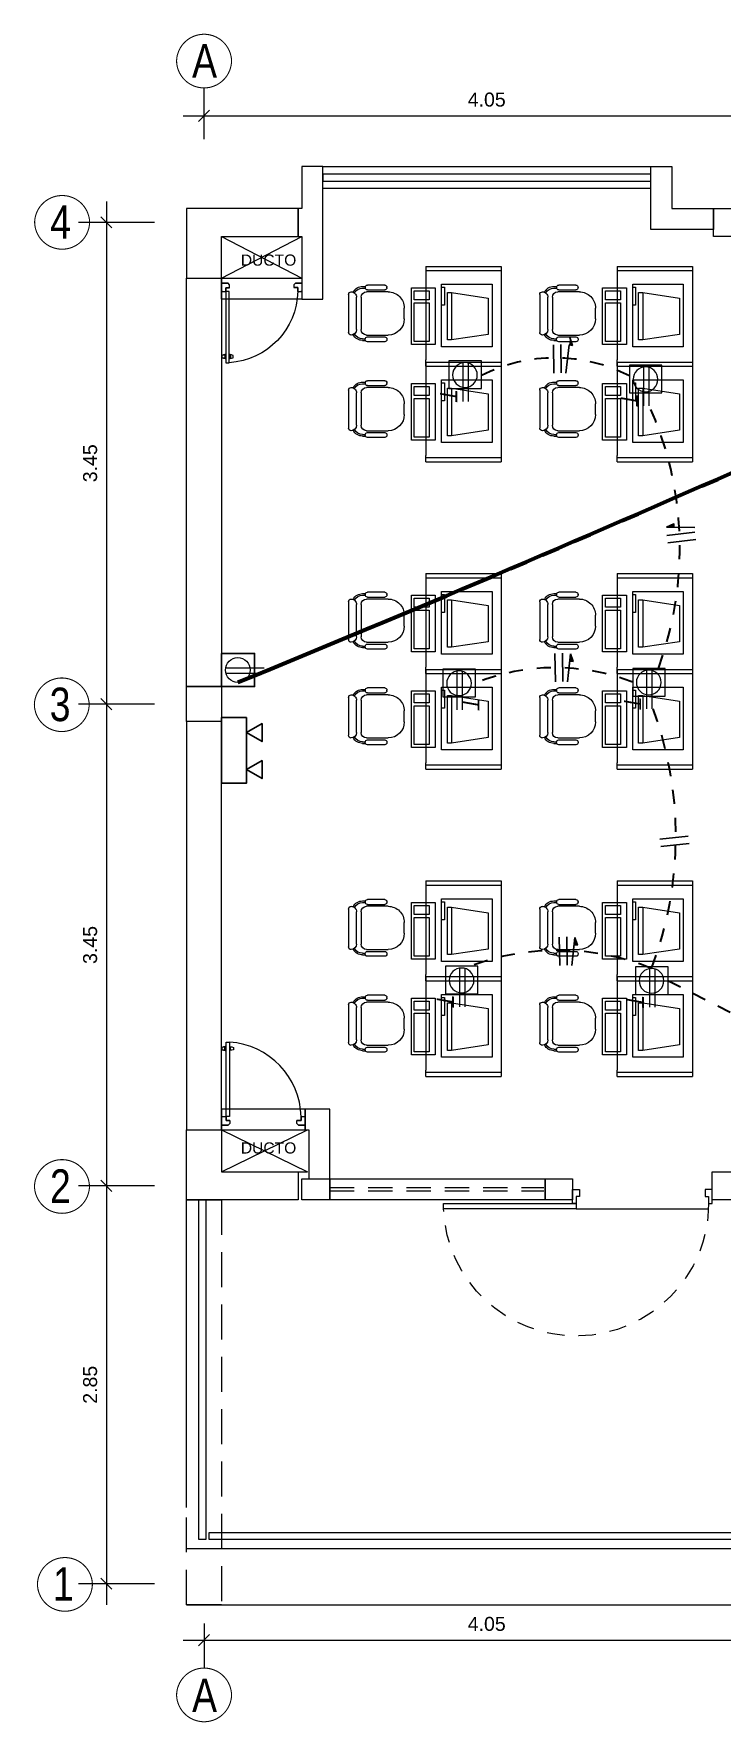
# Model space of a CAD drawing. Header units: millimetres. Extents: x 3354 to 3637, y 1117 to 1358.
# Drawn here: x 3377.59 to 3382.52, y 1125.08 to 1137.18 of the extents above; entities that cross this region are included whole.
import ezdxf

# ---------------------------------------------------------------- set-up
doc = ezdxf.new("R2010")
doc.units = ezdxf.units.MM
for name, pattern in [('DASHED', [0.75, 0.5, -0.25]), ('DASHED2', [0.375, 0.25, -0.125]), ('TRAZOS2', [0.225, 0.15, -0.075])]:
    doc.linetypes.add(name, pattern=pattern)
for name, color, linetype, lineweight in [('ACCESORIOS', 4, 'Continuous', 18), ('cables', 152, 'Continuous', 60), ('CASCO', 252, 'Continuous', 9), ('INST. TOMAC.', 3, 'DASHED', 30)]:
    doc.layers.add(name, color=color, linetype=linetype, lineweight=lineweight)
doc.layers.add('Efec-muebles', color=7, linetype='Continuous', lineweight=13, true_color=0x85826f)
doc.styles.add('1', font='arial.ttf')
doc.styles.add('BYE', font='ARIALN.TTF', dxfattribs={"oblique": 10, "height": 2})
doc.styles.get("Standard").update_dxf_attribs({"font": 'arial.ttf'})
doc.styles.add('style1', font='arial.ttf')
doc.dimstyles.new('Esc  1  50', dxfattribs={"dimtxt": 0.1, "dimasz": 0.08, "dimexe": 0.2, "dimexo": 0.15, "dimgap": 0.065, "dimtad": 1, "dimzin": 4, "dimdsep": 46, "dimtxsty": 'Standard', "dimblk": 'OBLIQUE', "dimcen": 0.12, "dimdle": 0.15, "dimadec": 0, "dimazin": 0, "dimtfac": 1, "dimtix": 1, "dimtmove": 0, "dimatfit": 3, "dimldrblk": 'OBLIQUE', "dimfxl": 1, "dimarcsym": 0})

# ---------------------------------------------------------------- blocks, each defined once
blk = doc.blocks.new('RECTANG')
for p, q in [((1, 1), (0, 1)), ((0, 1), (0, 0)), ((1, 0), (1, 1)), ((0, 0), (1, 0))]:
    blk.add_line(p, q)
blk = doc.blocks.new('Silla-3')
at = {"color": 0}
for p, q in [((-0.085, 0.909), (0.085, 0.909)), ((-0.447, 0.601), (-0.447, 0.329)), ((-0.404, 0.635), (-0.413, 0.635)), ((-0.37, 0.329), (-0.37, 0.601)), ((-0.34, 0.314), (-0.34, 0.654)), ((0.34, 0.654), (0.34, 0.314)), ((0.37, 0.329), (0.37, 0.601)), ((0.404, 0.635), (0.413, 0.635)), ((0.447, 0.601), (0.447, 0.329)), ((-0.425, 0.253), (-0.425, 0.298)), ((-0.413, 0.295), (-0.404, 0.295)), ((-0.4, 0.253), (-0.4, 0.296)), ((0.4, 0.253), (0.4, 0.296)), ((0.413, 0.295), (0.404, 0.295)), ((0.425, 0.253), (0.425, 0.298)), ((-0.34, 0.072), (-0.34, 0.072)), ((0.297, 0.03), (-0.298, 0.03)), ((0.255, 0.229), (-0.255, 0.229)), ((-0.255, 0.157), (0.255, 0.157)), ((0.34, 0.072), (0.34, 0.072))]:
    blk.add_line(p, q, dxfattribs=at)
for centre, radius, start, end in [((-0.085, 0.654), 0.255, 90, 180), ((0.085, 0.654), 0.255, 0, 90), ((-0.413, 0.601), 0.034, 90, 180), ((-0.404, 0.601), 0.034, 0, 90), ((0.404, 0.601), 0.034, 90, 180), ((0.413, 0.601), 0.034, 0, 90), ((-0.413, 0.329), 0.034, 180, 270), ((-0.404, 0.329), 0.034, 270, 0), ((-0.255, 0.314), 0.085, 180, 270), ((0.255, 0.314), 0.085, 270, 0), ((0.404, 0.329), 0.034, 180, 270), ((0.413, 0.329), 0.034, 270, 0), ((-0.255, 0.253), 0.17, 180, 242.1194), ((-0.255, 0.253), 0.145, 180, 242.3805), ((-0.255, 0.072), 0.085, 90, 180), ((-0.298, 0.072), 0.0425, 180, 270), ((0.255, 0.072), 0.085, 360, 90), ((0.297, 0.072), 0.0425, 270, 360), ((0.255, 0.253), 0.145, 297.6195, 0), ((0.255, 0.253), 0.17, 297.8806, 360)]:
    blk.add_arc(centre, radius, start, end, dxfattribs=at)
blk = doc.blocks.new('_Oblique')
at = {"color": 0, "linetype": 'ByBlock', "lineweight": -2}
blk.add_line((-0.5, -0.5), (0.5, 0.5), dxfattribs=at)
blk = doc.blocks.new('*D339')
at = {"layer": 'CASCO', "color": 0, "lineweight": -2, "transparency": 16777216}
for p, q in [((3356.336, 1257.698), (3356.336, 1258.066)), ((3360.386, 1257.698), (3360.386, 1258.066)), ((3356.186, 1257.866), (3360.536, 1257.866))]:
    blk.add_line(p, q, dxfattribs=at)
at = {"layer": 'Defpoints', "color": 0, "transparency": 16777216}
for p in [(3360.386, 1257.866), (3356.336, 1257.548), (3360.386, 1257.548)]:
    blk.add_point(p, dxfattribs=at)
at = {"layer": 'CASCO', "color": 0, "lineweight": -2, "transparency": 16777216, "xscale": 0.08, "yscale": 0.08, "zscale": 0.08, "rotation": 180}
blk.add_blockref('_Oblique', (3356.336, 1257.866), dxfattribs=at)
at = {"layer": 'CASCO', "color": 0, "lineweight": -2, "transparency": 16777216, "xscale": 0.08, "yscale": 0.08, "zscale": 0.08}
blk.add_blockref('_Oblique', (3360.386, 1257.866), dxfattribs=at)
at = {"layer": 'CASCO', "color": 0, "transparency": 16777216, "insert": (3358.361, 1257.982), "char_height": 0.1, "attachment_point": 5}
blk.add_mtext('4.05', dxfattribs=at)
blk = doc.blocks.new('*D345')
at = {"layer": 'CASCO', "color": 0, "lineweight": -2, "transparency": 16777216}
for p, q in [((3355.636, 1257.253), (3355.636, 1253.503)), ((3355.982, 1257.103), (3355.436, 1257.103)), ((3355.982, 1253.653), (3355.436, 1253.653))]:
    blk.add_line(p, q, dxfattribs=at)
at = {"layer": 'Defpoints', "color": 0, "transparency": 16777216}
for p in [(3356.132, 1257.103), (3355.636, 1253.653), (3356.132, 1253.653)]:
    blk.add_point(p, dxfattribs=at)
at = {"layer": 'CASCO', "color": 0, "lineweight": -2, "transparency": 16777216, "xscale": 0.08, "yscale": 0.08, "zscale": 0.08}
for p, rotation in [((3355.636, 1257.103), 90), ((3355.636, 1253.653), 270)]:
    blk.add_blockref('_Oblique', p, dxfattribs=dict(at, rotation=rotation))
at = {"layer": 'CASCO', "color": 0, "transparency": 16777216, "insert": (3355.52, 1255.378), "char_height": 0.1, "attachment_point": 5, "rotation": 90}
blk.add_mtext('3.45', dxfattribs=at)
blk = doc.blocks.new('*D346')
at = {"layer": 'CASCO', "color": 0, "lineweight": -2, "transparency": 16777216}
for p, q in [((3355.636, 1253.803), (3355.636, 1250.053)), ((3355.982, 1253.653), (3355.436, 1253.653)), ((3355.982, 1250.203), (3355.436, 1250.203))]:
    blk.add_line(p, q, dxfattribs=at)
at = {"layer": 'Defpoints', "color": 0, "transparency": 16777216}
for p in [(3356.132, 1253.653), (3355.636, 1250.203), (3356.132, 1250.203)]:
    blk.add_point(p, dxfattribs=at)
at = {"layer": 'CASCO', "color": 0, "lineweight": -2, "transparency": 16777216, "xscale": 0.08, "yscale": 0.08, "zscale": 0.08}
for p, rotation in [((3355.636, 1253.653), 90), ((3355.636, 1250.203), 270)]:
    blk.add_blockref('_Oblique', p, dxfattribs=dict(at, rotation=rotation))
at = {"layer": 'CASCO', "color": 0, "transparency": 16777216, "insert": (3355.52, 1251.928), "char_height": 0.1, "attachment_point": 5, "rotation": 90}
blk.add_mtext('3.45', dxfattribs=at)
blk = doc.blocks.new('*D347')
at = {"layer": 'CASCO', "color": 0, "lineweight": -2, "transparency": 16777216}
for p, q in [((3355.636, 1250.353), (3355.636, 1247.203)), ((3355.982, 1250.203), (3355.436, 1250.203)), ((3355.982, 1247.353), (3355.436, 1247.353))]:
    blk.add_line(p, q, dxfattribs=at)
at = {"layer": 'Defpoints', "color": 0, "transparency": 16777216}
for p in [(3356.132, 1250.203), (3355.636, 1247.353), (3356.132, 1247.353)]:
    blk.add_point(p, dxfattribs=at)
at = {"layer": 'CASCO', "color": 0, "lineweight": -2, "transparency": 16777216, "xscale": 0.08, "yscale": 0.08, "zscale": 0.08}
for p, rotation in [((3355.636, 1250.203), 90), ((3355.636, 1247.353), 270)]:
    blk.add_blockref('_Oblique', p, dxfattribs=dict(at, rotation=rotation))
at = {"layer": 'CASCO', "color": 0, "transparency": 16777216, "insert": (3355.52, 1248.778), "char_height": 0.1, "attachment_point": 5, "rotation": 90}
blk.add_mtext('2.85', dxfattribs=at)
blk = doc.blocks.new('*D351')
at = {"layer": 'CASCO', "color": 0, "lineweight": -2, "transparency": 16777216}
for p, q in [((3356.336, 1247.068), (3356.336, 1246.749)), ((3360.386, 1247.068), (3360.386, 1246.749)), ((3356.186, 1246.949), (3360.536, 1246.949))]:
    blk.add_line(p, q, dxfattribs=at)
at = {"layer": 'Defpoints', "color": 0, "transparency": 16777216}
for p in [(3356.336, 1247.218), (3360.386, 1247.218), (3360.386, 1246.949)]:
    blk.add_point(p, dxfattribs=at)
at = {"layer": 'CASCO', "color": 0, "lineweight": -2, "transparency": 16777216, "xscale": 0.08, "yscale": 0.08, "zscale": 0.08, "rotation": 180}
blk.add_blockref('_Oblique', (3356.336, 1246.949), dxfattribs=at)
at = {"layer": 'CASCO', "color": 0, "lineweight": -2, "transparency": 16777216, "xscale": 0.08, "yscale": 0.08, "zscale": 0.08}
blk.add_blockref('_Oblique', (3360.386, 1246.949), dxfattribs=at)
at = {"layer": 'CASCO', "color": 0, "transparency": 16777216, "insert": (3358.361, 1247.065), "char_height": 0.1, "attachment_point": 5}
blk.add_mtext('4.05', dxfattribs=at)
blk = doc.blocks.new('cgytutytry')
at = {"layer": 'CASCO'}
for p, q in [((-4.482, 891.175), (-4.487, 891.175)), ((-4.487, 891.175), (-4.487, 891.1)), ((-4.487, 891.1), (-4.487, 891.175)), ((-4.487, 891.175), (-4.482, 891.175)), ((-4.467, 891.08), (-4.487, 891.1)), ((-4.467, 891.08), (-4.487, 891.1)), ((-4.482, 891.18), (-4.482, 891.175)), ((-4.391, 891.18), (-4.482, 891.18)), ((-4.482, 891.175), (-4.482, 891.18)), ((-4.432, 891.08), (-4.467, 891.08)), ((-4.432, 891.08), (-4.467, 891.08)), ((-4.386, 891.126), (-4.432, 891.126)), ((-4.432, 891.126), (-4.432, 891.08)), ((-4.391, 891.18), (-4.391, 891.175)), ((-4.391, 891.18), (-4.391, 891.175)), ((-4.386, 891.175), (-4.391, 891.175)), ((-4.391, 891.175), (-4.386, 891.175)), ((-4.386, 891.175), (-4.386, 891.126)), ((-4.386, 891.175), (-4.386, 891.126)), ((-4.386, 891.085), (-4.386, 891.126)), ((-4.386, 891.126), (-3.497, 891.126)), ((-3.497, 891.085), (-4.386, 891.085)), ((-3.598, 891.132), (-3.598, 891.14)), ((-3.598, 891.14), (-3.594, 891.14)), ((-3.55, 891.132), (-3.598, 891.132)), ((-3.598, 891.075), (-3.598, 891.08)), ((-3.598, 891.08), (-3.55, 891.08)), ((-3.594, 891.075), (-3.598, 891.075)), ((-3.594, 891.155), (-3.589, 891.175)), ((-3.594, 891.14), (-3.594, 891.155)), ((-3.594, 891.057), (-3.594, 891.075)), ((-3.589, 891.037), (-3.594, 891.057)), ((-3.589, 891.175), (-3.559, 891.175)), ((-3.559, 891.175), (-3.554, 891.155)), ((-3.554, 891.057), (-3.559, 891.037)), ((-3.554, 891.155), (-3.554, 891.137)), ((-3.554, 891.137), (-3.55, 891.137)), ((-3.55, 891.075), (-3.554, 891.075)), ((-3.554, 891.075), (-3.554, 891.057)), ((-3.55, 891.137), (-3.55, 891.132)), ((-3.55, 891.08), (-3.55, 891.075)), ((-3.497, 891.126), (-3.497, 891.085)), ((-3.559, 891.037), (-3.589, 891.037)), ((-4.467, 890.281), (-4.487, 890.261)), ((-4.487, 890.261), (-4.467, 890.281)), ((-4.487, 890.261), (-4.487, 890.185)), ((-4.487, 890.185), (-4.487, 890.261)), ((-4.467, 890.281), (-4.433, 890.281)), ((-4.467, 890.281), (-4.433, 890.281)), ((-4.433, 890.281), (-4.433, 890.231)), ((-4.487, 890.185), (-4.482, 890.185)), ((-4.482, 890.185), (-4.487, 890.185)), ((-4.482, 890.185), (-4.482, 890.18)), ((-4.482, 890.18), (-4.482, 890.185)), ((-4.482, 890.18), (-4.391, 890.18)), ((-4.433, 890.231), (-4.386, 890.231)), ((-4.391, 890.185), (-4.386, 890.185)), ((-4.391, 890.185), (-4.391, 890.18)), ((-4.386, 890.185), (-4.391, 890.185)), ((-4.391, 890.185), (-4.391, 890.18)), ((-4.386, 890.231), (-4.386, 890.185)), ((-4.386, 890.231), (-4.386, 890.185))]:
    blk.add_line(p, q, dxfattribs=at)
for points in [[(-4.432, 891.08), (-4.432, 891.126), (-4.386, 891.126)], [(-4.386, 890.231), (-4.433, 890.231), (-4.433, 890.281)]]:
    blk.add_lwpolyline(points, dxfattribs=at)
for points in [[(-3.497, 891.126), (-3.497, 891.085), (-4.386, 891.085), (-4.386, 891.126)], [(-3.55, 891.132), (-3.55, 891.137), (-3.598, 891.137), (-3.598, 891.132)], [(-3.55, 891.08), (-3.55, 891.075), (-3.598, 891.075), (-3.598, 891.08)], [(-3.554, 891.14), (-3.554, 891.155), (-3.559, 891.175), (-3.589, 891.175), (-3.594, 891.155), (-3.594, 891.14)], [(-3.554, 891.071), (-3.554, 891.057), (-3.559, 891.037), (-3.589, 891.037), (-3.594, 891.057), (-3.594, 891.071)]]:
    blk.add_lwpolyline(points, close=True, dxfattribs=at)
blk.add_arc((-4.408, 891.143), 0.913, 271.3362, 356.359, dxfattribs=at)
blk = doc.blocks.new('THT')
for p, q in [((-1.074, 0.413), (-1.014, 0.413)), ((-1.074, 0.293), (-1.074, 0.413)), ((-1.044, 0.293), (-1.074, 0.293)), ((-1.044, 0.353), (-1.044, 0.293)), ((-1.014, 0.353), (-1.044, 0.353)), ((-1.014, 0.413), (-1.014, 0.353)), ((0.126, 0.413), (0.066, 0.413)), ((0.066, 0.413), (0.066, 0.353)), ((0.066, 0.353), (0.096, 0.353)), ((0.096, 0.353), (0.096, 0.293)), ((0.096, 0.293), (0.126, 0.293)), ((0.096, 0.293), (0.096, 0.245)), ((1.236, 0.293), (0.096, 0.293)), ((0.126, 0.293), (0.126, 0.413)), ((1.236, 0.245), (1.236, 0.293)), ((0.096, 0.245), (-1.044, 0.245)), ((0.096, 0.245), (1.236, 0.245))]:
    blk.add_line(p, q)
at = {"linetype": 'TRAZOS2'}
blk.add_arc((0.096, 0.293), 1.14, 180, 357.5868, dxfattribs=at)
blk = doc.blocks.new('T')
at = {"color": 4, "linetype": 'Continuous', "lineweight": 20, "ltscale": 0.1}
for p, q in [((-49.2221, 238.5732), (-49.433, 238.5732)), ((-49.2221, 238.5443), (-49.433, 238.5443))]:
    blk.add_line(p, q, dxfattribs=at)
blk.add_circle((-49.2892, 238.5559), 0.0671, dxfattribs=at)
blk = doc.blocks.new('2 PISO')
at = {"layer": 'CASCO', "lineweight": 0}
for p, q in [((3357.186, 1257.503), (3359.536, 1257.503)), ((3356.211, 1247.9), (3356.211, 1250.103))]:
    blk.add_line(p, q, dxfattribs=at)
at = {"layer": 'CASCO', "ltscale": 2}
blk.add_line((3357.186, 1257.349), (3359.536, 1257.349), dxfattribs=at)
at = {"layer": 'CASCO', "lineweight": 5}
for p, q in [((3356.461, 1256.703), (3357.036, 1257.003)), ((3356.461, 1257.003), (3357.036, 1256.703)), ((3356.461, 1250.603), (3357.076, 1250.303)), ((3356.461, 1250.303), (3357.076, 1250.603)), ((3357.011, 1250.303), (3357.076, 1250.303))]:
    blk.add_line(p, q, dxfattribs=at)
at = {"layer": 'CASCO', "ltscale": 2, "const_width": 0.0076}
for points in [[(3356.533, 1258.263, 0.951688), (3356.139, 1258.263, 1)], [(3355.516, 1257.108, 0.951688), (3355.122, 1257.108, 1)], [(3355.513, 1253.653, 0.951688), (3355.12, 1253.653, 1)], [(3355.515, 1250.203, 0.951688), (3355.121, 1250.203, 1)], [(3355.536, 1247.353, 0.951688), (3355.142, 1247.353, 1)], [(3356.533, 1246.552, -0.951688), (3356.139, 1246.552, -1)]]:
    blk.add_lwpolyline(points, format="xyb", close=True, dxfattribs=at)
at = {"layer": 'CASCO', "ltscale": 2}
for points in [[(3357.186, 1256.553), (3357.186, 1257.503), (3357.036, 1257.503), (3357.036, 1257.203), (3357.011, 1257.203), (3357.011, 1257.003), (3357.036, 1257.003), (3357.036, 1256.703), (3357.036, 1256.703), (3357.036, 1256.553), (3357.186, 1256.553), (3357.186, 1256.553)], [(3357.236, 1250.253), (3357.236, 1250.753), (3357.061, 1250.753), (3357.061, 1250.603), (3357.086, 1250.603), (3357.086, 1250.253), (3357.236, 1250.253)]]:
    blk.add_lwpolyline(points, dxfattribs=at)
at = {"layer": 'CASCO'}
for points in [[(3359.536, 1257.449), (3357.186, 1257.449), (3357.186, 1257.399), (3359.536, 1257.399), (3359.536, 1257.449)], [(3357.011, 1257.203), (3356.211, 1257.203), (3356.211, 1256.703), (3356.461, 1256.703), (3356.461, 1257.003), (3357.011, 1257.003), (3357.011, 1257.203)], [(3359.986, 1257.003), (3359.986, 1257.203), (3360.786, 1257.203), (3360.786, 1257.003), (3359.986, 1257.003)], [(3357.011, 1250.103), (3356.211, 1250.103), (3356.211, 1250.603), (3356.461, 1250.603), (3356.461, 1250.303), (3357.011, 1250.303), (3357.011, 1250.103)], [(3359.976, 1250.103), (3359.976, 1250.303), (3360.776, 1250.303), (3360.776, 1250.103), (3359.976, 1250.103)]]:
    blk.add_lwpolyline(points, dxfattribs=at)
at = {"layer": 'CASCO', "ltscale": 2}
for points in [[(3359.536, 1257.503), (3359.686, 1257.503), (3359.686, 1257.203), (3359.986, 1257.203), (3359.986, 1257.053), (3359.536, 1257.053)], [(3357.236, 1250.253), (3358.78, 1250.253), (3358.78, 1250.103), (3357.236, 1250.103)]]:
    blk.add_lwpolyline(points, close=True, dxfattribs=at)
at = {"layer": 'CASCO'}
for points in [[(3356.211, 1256.703), (3356.461, 1256.703), (3356.461, 1253.778), (3356.211, 1253.778)], [(3356.461, 1253.778), (3356.461, 1253.528), (3356.211, 1253.528), (3356.211, 1253.778)], [(3356.461, 1253.528), (3356.211, 1253.528), (3356.211, 1250.603), (3356.461, 1250.603)], [(3357.236, 1250.103), (3357.036, 1250.103), (3357.036, 1250.253), (3357.236, 1250.253)], [(3358.976, 1250.103), (3358.78, 1250.103), (3358.78, 1250.253), (3358.976, 1250.253)]]:
    blk.add_lwpolyline(points, close=True, dxfattribs=at)
at = {"layer": 'CASCO', "lineweight": 5}
for points in [[(3357.036, 1256.553), (3356.461, 1256.553), (3356.461, 1256.703), (3357.036, 1256.703)], [(3357.061, 1250.753), (3356.461, 1250.753), (3356.461, 1250.603), (3357.061, 1250.603)]]:
    blk.add_lwpolyline(points, close=True, dxfattribs=at)
at = {"layer": 'CASCO', "linetype": 'DASHED2', "ltscale": 0.7}
for points in [[(3357.236, 1250.191), (3358.77, 1250.191)], [(3357.236, 1250.168), (3358.77, 1250.168)]]:
    blk.add_lwpolyline(points, dxfattribs=at)
at = {"layer": 'CASCO', "linetype": 'DASHED2', "lineweight": 5}
blk.add_lwpolyline([(3356.211, 1250.103), (3356.461, 1250.103), (3356.461, 1247.203), (3356.211, 1247.203)], close=True, dxfattribs=at)
at = {"layer": 'CASCO', "lineweight": 0}
for points in [[(3356.299, 1250.103), (3356.349, 1250.103), (3356.349, 1247.669), (3356.299, 1247.669)], [(3380.586, 1247.719), (3380.586, 1247.669), (3356.372, 1247.669), (3356.372, 1247.719)]]:
    blk.add_lwpolyline(points, close=True, dxfattribs=at)
blk.add_lwpolyline([(3380.761, 1247.603), (3380.761, 1247.603), (3356.211, 1247.603), (3356.211, 1247.603)], dxfattribs=at)
at = {"layer": 'CASCO', "lineweight": 0, "ltscale": 0.5}
blk.add_lwpolyline([(3356.211, 1247.203), (3356.211, 1247.203), (3380.761, 1247.203), (3380.761, 1247.203)], dxfattribs=at)
at = {"layer": 'CASCO', "lineweight": 13}
for p, xscale, yscale, zscale, rotation in [((3868.89, 1254.087), -0.5749999999988404, 0.5749999999988404, 0.5749999999988404, 90), ((3891.169, 1253.33), 0.5999999999998181, 0.5999999999998181, 0.5999999999998181, 89.99999999999999)]:
    blk.add_blockref('cgytutytry', p, dxfattribs=dict(at, xscale=xscale, yscale=yscale, zscale=zscale, rotation=rotation))
at = {"layer": 'CASCO', "xscale": -0.833352957778536, "yscale": 0.8333529582442725, "zscale": 0.8333529577915336}
blk.add_blockref('THT', (3359.081, 1249.833), dxfattribs=at)
at = {"layer": 'CASCO', "style": 'style1', "width": 0.8}
for s, p in [('A', (3356.25, 1258.14)), ('4', (3355.233, 1256.986)), ('3', (3355.23, 1253.531)), ('2', (3355.232, 1250.081)), ('1', (3355.253, 1247.231)), ('A', (3356.25, 1246.434))]:
    blk.add_text(s, height=0.24, dxfattribs=at).set_placement(p)
at = {"layer": 'CASCO', "char_height": 0.08, "width": 2.09636, "style": '1'}
for insert, attachment_point in [((3356.798, 1256.873), 2), ((3356.798, 1250.433), 8)]:
    blk.add_mtext('\\A1;DUCTO', dxfattribs=dict(at, insert=insert, attachment_point=attachment_point))
at = {"layer": 'CASCO'}
for base, p1, p2, picture, middle in [((3360.386, 1257.866), (3356.336, 1257.548), (3360.386, 1257.548), '*D339', (3358.361, 1257.982)), ((3360.386, 1246.949), (3356.336, 1247.218), (3360.386, 1247.218), '*D351', (3358.361, 1247.065))]:
    dim = blk.add_linear_dim(base=base, p1=p1, p2=p2, dimstyle='Esc  1  50', dxfattribs=at)
    dim.commit()
    dim.dimension.update_dxf_attribs({"geometry": picture, "text_midpoint": middle})
for base, p1, p2, picture, middle in [((3355.636, 1253.653), (3356.132, 1257.103), (3356.132, 1253.653), '*D345', (3355.52, 1255.378)), ((3355.636, 1250.203), (3356.132, 1253.653), (3356.132, 1250.203), '*D346', (3355.52, 1251.928)), ((3355.636, 1247.353), (3356.132, 1250.203), (3356.132, 1247.353), '*D347', (3355.52, 1248.778))]:
    dim = blk.add_linear_dim(base=base, p1=p1, p2=p2, angle=90, dimstyle='Esc  1  50', dxfattribs=at)
    dim.commit()
    dim.dimension.update_dxf_attribs({"geometry": picture, "text_midpoint": middle})

msp = doc.modelspace()

# ---------------------------------------------------------------- hatches: boundary and pattern name
at = {"ltscale": 0.5}
for points in [[(3381.445, 1134.945), (3381.421, 1134.948), (3381.427, 1135.001)], [(3382.172, 1133.666), (3382.172, 1133.642), (3382.119, 1133.643)], [(3381.45, 1132.682), (3381.426, 1132.684), (3381.432, 1132.737)], [(3381.481, 1130.65), (3381.457, 1130.653), (3381.463, 1130.705)]]:
    msp.add_hatch(color=256, dxfattribs=at).paths.add_polyline_path(points)

# ---------------------------------------------------------------- linework, layer by layer
for p, q in [((3381.312, 1134.747), (3381.309, 1134.95)), ((3381.365, 1134.749), (3381.362, 1134.951)), ((3381.398, 1134.746), (3381.421, 1134.948)), ((3382.322, 1133.64), (3382.119, 1133.643)), ((3382.323, 1133.607), (3382.121, 1133.584)), ((3382.33, 1133.554), (3382.128, 1133.531)), ((3381.323, 1132.536), (3381.32, 1132.739)), ((3381.376, 1132.538), (3381.373, 1132.74)), ((3381.409, 1132.535), (3381.432, 1132.737)), ((3382.274, 1131.431), (3382.072, 1131.408)), ((3382.281, 1131.378), (3382.079, 1131.355)), ((3381.354, 1130.504), (3381.351, 1130.707)), ((3381.407, 1130.506), (3381.404, 1130.709)), ((3381.44, 1130.504), (3381.463, 1130.705))]:
    msp.add_line(p, q, dxfattribs=at)
for points in [[(3381.427, 1135.001), (3381.445, 1134.945), (3381.421, 1134.948)], [(3382.119, 1133.643), (3382.172, 1133.666), (3382.172, 1133.642)], [(3381.432, 1132.737), (3381.45, 1132.682), (3381.426, 1132.684)], [(3381.463, 1130.705), (3381.481, 1130.65), (3381.457, 1130.653)]]:
    msp.add_lwpolyline(points, dxfattribs=at)
msp.add_lwpolyline([(3378.931, 1132.501), (3379.168, 1132.501), (3379.168, 1132.739), (3378.931, 1132.739)], close=True)
at = {"color": 2, "lineweight": 25}
for points in [[(3379.11, 1132.279), (3379.11, 1131.81), (3378.931, 1131.81), (3378.931, 1132.279)], [(3379.11, 1132.172), (3379.222, 1132.236), (3379.222, 1132.107)], [(3379.11, 1131.907), (3379.222, 1131.971), (3379.222, 1131.842)]]:
    msp.add_lwpolyline(points, close=True, dxfattribs=at)
at = {"layer": 'ACCESORIOS', "color": 4, "linetype": 'Continuous', "lineweight": 20, "ltscale": 0.1}
for points in [[(3380.793, 1134.835), (3380.56, 1134.835), (3380.56, 1134.636), (3380.793, 1134.636)], [(3382.086, 1134.803), (3381.853, 1134.803), (3381.853, 1134.605), (3382.086, 1134.605)], [(3380.75, 1132.626), (3380.517, 1132.626), (3380.517, 1132.428), (3380.75, 1132.428)], [(3382.11, 1132.632), (3381.877, 1132.632), (3381.877, 1132.434), (3382.11, 1132.434)], [(3380.768, 1130.498), (3380.536, 1130.498), (3380.536, 1130.3), (3380.768, 1130.3)], [(3382.13, 1130.495), (3381.897, 1130.495), (3381.897, 1130.297), (3382.13, 1130.297)]]:
    msp.add_lwpolyline(points, close=True, dxfattribs=at)
at = {"layer": 'cables'}
msp.add_arc((3324.614, 1265.854, -18919.513), 144.006, 292.20976, 295.37853, dxfattribs=at)
at = {"layer": 'Efec-muebles'}
for p, q in [((3380.395, 1135.511), (3380.935, 1135.511)), ((3380.395, 1135.511), (3380.395, 1134.841)), ((3380.395, 1135.481), (3380.935, 1135.481)), ((3380.935, 1135.511), (3380.935, 1134.796)), ((3381.765, 1135.511), (3382.305, 1135.511)), ((3381.765, 1135.511), (3381.765, 1134.841)), ((3381.765, 1135.481), (3382.305, 1135.481)), ((3382.305, 1135.511), (3382.305, 1134.796)), ((3380.507, 1135.361), (3380.528, 1135.361)), ((3380.528, 1135.361), (3380.528, 1135.233)), ((3380.549, 1135.324), (3380.579, 1135.324)), ((3380.549, 1134.984), (3380.549, 1135.324)), ((3380.579, 1135.324), (3380.579, 1134.984)), ((3380.579, 1135.324), (3380.842, 1135.284)), ((3380.842, 1135.284), (3380.842, 1135.022)), ((3381.877, 1135.361), (3381.898, 1135.361)), ((3381.898, 1135.361), (3381.898, 1135.233)), ((3381.919, 1135.324), (3381.949, 1135.324)), ((3381.919, 1134.984), (3381.919, 1135.324)), ((3381.949, 1135.324), (3381.949, 1134.984)), ((3381.949, 1135.324), (3382.212, 1135.284)), ((3382.212, 1135.284), (3382.212, 1135.022)), ((3380.528, 1135.233), (3380.507, 1135.233)), ((3381.898, 1135.233), (3381.877, 1135.233)), ((3380.579, 1134.984), (3380.549, 1134.984)), ((3380.842, 1135.022), (3380.579, 1134.984)), ((3381.949, 1134.984), (3381.919, 1134.984)), ((3382.212, 1135.022), (3381.949, 1134.984)), ((3380.395, 1134.796), (3380.395, 1134.841)), ((3380.395, 1134.826), (3380.935, 1134.826)), ((3380.395, 1134.826), (3380.395, 1134.156)), ((3380.395, 1134.826), (3380.935, 1134.826)), ((3380.395, 1134.796), (3380.935, 1134.796)), ((3380.395, 1134.796), (3380.935, 1134.796)), ((3380.935, 1134.826), (3380.935, 1134.111)), ((3381.765, 1134.796), (3381.765, 1134.841)), ((3381.765, 1134.826), (3382.305, 1134.826)), ((3381.765, 1134.826), (3381.765, 1134.156)), ((3381.765, 1134.826), (3382.305, 1134.826)), ((3381.765, 1134.796), (3382.305, 1134.796)), ((3381.765, 1134.796), (3382.305, 1134.796)), ((3382.305, 1134.826), (3382.305, 1134.111)), ((3380.507, 1134.676), (3380.528, 1134.676)), ((3380.528, 1134.676), (3380.528, 1134.548)), ((3381.877, 1134.676), (3381.898, 1134.676)), ((3381.898, 1134.676), (3381.898, 1134.548)), ((3380.528, 1134.548), (3380.507, 1134.548)), ((3380.549, 1134.638), (3380.579, 1134.638)), ((3380.549, 1134.298), (3380.549, 1134.638)), ((3380.579, 1134.638), (3380.579, 1134.298)), ((3380.579, 1134.638), (3380.842, 1134.599)), ((3380.842, 1134.599), (3380.842, 1134.337)), ((3381.898, 1134.548), (3381.877, 1134.548)), ((3381.919, 1134.638), (3381.949, 1134.638)), ((3381.919, 1134.298), (3381.919, 1134.638)), ((3381.949, 1134.638), (3381.949, 1134.298)), ((3381.949, 1134.638), (3382.212, 1134.599)), ((3382.212, 1134.599), (3382.212, 1134.337)), ((3380.842, 1134.337), (3380.579, 1134.298)), ((3382.212, 1134.337), (3381.949, 1134.298)), ((3380.579, 1134.298), (3380.549, 1134.298)), ((3381.949, 1134.298), (3381.919, 1134.298)), ((3380.395, 1134.111), (3380.395, 1134.156)), ((3380.395, 1134.141), (3380.935, 1134.141)), ((3380.395, 1134.111), (3380.935, 1134.111)), ((3381.765, 1134.111), (3381.765, 1134.156)), ((3381.765, 1134.141), (3382.305, 1134.141)), ((3381.765, 1134.111), (3382.305, 1134.111)), ((3380.395, 1133.311), (3380.935, 1133.311)), ((3380.395, 1133.311), (3380.395, 1132.64)), ((3380.395, 1133.281), (3380.935, 1133.281)), ((3380.935, 1133.311), (3380.935, 1132.595)), ((3381.765, 1133.311), (3382.305, 1133.311)), ((3381.765, 1133.311), (3381.765, 1132.64)), ((3381.765, 1133.281), (3382.305, 1133.281)), ((3382.305, 1133.311), (3382.305, 1132.595)), ((3380.507, 1133.16), (3380.528, 1133.16)), ((3380.528, 1133.16), (3380.528, 1133.033)), ((3380.549, 1133.123), (3380.579, 1133.123)), ((3380.549, 1132.783), (3380.549, 1133.123)), ((3380.579, 1133.123), (3380.579, 1132.783)), ((3380.579, 1133.123), (3380.842, 1133.083)), ((3381.877, 1133.16), (3381.898, 1133.16)), ((3381.898, 1133.16), (3381.898, 1133.033)), ((3381.919, 1133.123), (3381.949, 1133.123)), ((3381.919, 1132.783), (3381.919, 1133.123)), ((3381.949, 1133.123), (3381.949, 1132.783)), ((3381.949, 1133.123), (3382.212, 1133.083)), ((3380.528, 1133.033), (3380.507, 1133.033)), ((3380.842, 1133.083), (3380.842, 1132.821)), ((3381.898, 1133.033), (3381.877, 1133.033)), ((3382.212, 1133.083), (3382.212, 1132.821)), ((3380.579, 1132.783), (3380.549, 1132.783)), ((3380.842, 1132.821), (3380.579, 1132.783)), ((3381.949, 1132.783), (3381.919, 1132.783)), ((3382.212, 1132.821), (3381.949, 1132.783)), ((3380.395, 1132.595), (3380.395, 1132.64)), ((3380.395, 1132.625), (3380.935, 1132.625)), ((3380.395, 1132.625), (3380.395, 1131.955)), ((3380.395, 1132.625), (3380.935, 1132.625)), ((3380.935, 1132.625), (3380.935, 1131.91)), ((3381.765, 1132.595), (3381.765, 1132.64)), ((3381.765, 1132.625), (3382.305, 1132.625)), ((3381.765, 1132.625), (3381.765, 1131.955)), ((3381.765, 1132.625), (3382.305, 1132.625)), ((3382.305, 1132.625), (3382.305, 1131.91)), ((3380.395, 1132.595), (3380.935, 1132.595)), ((3380.395, 1132.595), (3380.935, 1132.595)), ((3381.765, 1132.595), (3382.305, 1132.595)), ((3381.765, 1132.595), (3382.305, 1132.595)), ((3380.507, 1132.475), (3380.528, 1132.475)), ((3380.528, 1132.475), (3380.528, 1132.347)), ((3380.549, 1132.437), (3380.579, 1132.437)), ((3380.549, 1132.097), (3380.549, 1132.437)), ((3380.579, 1132.437), (3380.579, 1132.097)), ((3380.579, 1132.437), (3380.842, 1132.398)), ((3380.842, 1132.398), (3380.842, 1132.136)), ((3381.877, 1132.475), (3381.898, 1132.475)), ((3381.898, 1132.475), (3381.898, 1132.347)), ((3381.919, 1132.437), (3381.949, 1132.437)), ((3381.919, 1132.097), (3381.919, 1132.437)), ((3381.949, 1132.437), (3381.949, 1132.097)), ((3381.949, 1132.437), (3382.212, 1132.398)), ((3382.212, 1132.398), (3382.212, 1132.136)), ((3380.528, 1132.347), (3380.507, 1132.347)), ((3381.898, 1132.347), (3381.877, 1132.347)), ((3380.842, 1132.136), (3380.579, 1132.097)), ((3382.212, 1132.136), (3381.949, 1132.097)), ((3380.579, 1132.097), (3380.549, 1132.097)), ((3381.949, 1132.097), (3381.919, 1132.097)), ((3380.395, 1131.91), (3380.395, 1131.955)), ((3380.395, 1131.94), (3380.935, 1131.94)), ((3380.395, 1131.91), (3380.935, 1131.91)), ((3381.765, 1131.91), (3381.765, 1131.955)), ((3381.765, 1131.94), (3382.305, 1131.94)), ((3381.765, 1131.91), (3382.305, 1131.91)), ((3380.395, 1131.11), (3380.935, 1131.11)), ((3380.395, 1131.11), (3380.395, 1130.439)), ((3380.395, 1131.08), (3380.935, 1131.08)), ((3380.935, 1131.11), (3380.935, 1130.394)), ((3381.765, 1131.11), (3382.305, 1131.11)), ((3381.765, 1131.11), (3381.765, 1130.439)), ((3381.765, 1131.08), (3382.305, 1131.08)), ((3382.305, 1131.11), (3382.305, 1130.394)), ((3380.507, 1130.96), (3380.528, 1130.96)), ((3380.528, 1130.96), (3380.528, 1130.832)), ((3380.549, 1130.922), (3380.579, 1130.922)), ((3380.549, 1130.582), (3380.549, 1130.922)), ((3380.579, 1130.922), (3380.579, 1130.582)), ((3380.579, 1130.922), (3380.842, 1130.882)), ((3381.877, 1130.96), (3381.898, 1130.96)), ((3381.898, 1130.96), (3381.898, 1130.832)), ((3381.919, 1130.922), (3381.949, 1130.922)), ((3381.919, 1130.582), (3381.919, 1130.922)), ((3381.949, 1130.922), (3381.949, 1130.582)), ((3381.949, 1130.922), (3382.212, 1130.882)), ((3380.528, 1130.832), (3380.507, 1130.832)), ((3380.842, 1130.882), (3380.842, 1130.62)), ((3381.898, 1130.832), (3381.877, 1130.832)), ((3382.212, 1130.882), (3382.212, 1130.62)), ((3380.579, 1130.582), (3380.549, 1130.582)), ((3380.842, 1130.62), (3380.579, 1130.582)), ((3381.949, 1130.582), (3381.919, 1130.582)), ((3382.212, 1130.62), (3381.949, 1130.582)), ((3380.395, 1130.394), (3380.395, 1130.439)), ((3381.765, 1130.394), (3381.765, 1130.439)), ((3380.395, 1130.424), (3380.935, 1130.424)), ((3380.395, 1130.424), (3380.395, 1129.754)), ((3380.395, 1130.424), (3380.935, 1130.424)), ((3380.395, 1130.394), (3380.935, 1130.394)), ((3380.395, 1130.394), (3380.935, 1130.394)), ((3380.935, 1130.424), (3380.935, 1129.709)), ((3381.765, 1130.424), (3382.305, 1130.424)), ((3381.765, 1130.424), (3381.765, 1129.754)), ((3381.765, 1130.424), (3382.305, 1130.424)), ((3381.765, 1130.394), (3382.305, 1130.394)), ((3381.765, 1130.394), (3382.305, 1130.394)), ((3382.305, 1130.424), (3382.305, 1129.709)), ((3380.507, 1130.274), (3380.528, 1130.274)), ((3380.528, 1130.274), (3380.528, 1130.146)), ((3380.549, 1130.237), (3380.579, 1130.237)), ((3380.549, 1129.896), (3380.549, 1130.237)), ((3380.579, 1130.237), (3380.579, 1129.896)), ((3380.579, 1130.237), (3380.842, 1130.197)), ((3380.842, 1130.197), (3380.842, 1129.935)), ((3381.877, 1130.274), (3381.898, 1130.274)), ((3381.898, 1130.274), (3381.898, 1130.146)), ((3381.919, 1130.237), (3381.949, 1130.237)), ((3381.919, 1129.896), (3381.919, 1130.237)), ((3381.949, 1130.237), (3381.949, 1129.896)), ((3381.949, 1130.237), (3382.212, 1130.197)), ((3382.212, 1130.197), (3382.212, 1129.935)), ((3380.528, 1130.146), (3380.507, 1130.146)), ((3381.898, 1130.146), (3381.877, 1130.146)), ((3380.579, 1129.896), (3380.549, 1129.896)), ((3380.842, 1129.935), (3380.579, 1129.896)), ((3381.949, 1129.896), (3381.919, 1129.896)), ((3382.212, 1129.935), (3381.949, 1129.896)), ((3380.395, 1129.709), (3380.395, 1129.754)), ((3380.395, 1129.739), (3380.935, 1129.739)), ((3381.765, 1129.709), (3381.765, 1129.754)), ((3381.765, 1129.739), (3382.305, 1129.739)), ((3380.395, 1129.709), (3380.935, 1129.709)), ((3381.765, 1129.709), (3382.305, 1129.709))]:
    msp.add_line(p, q, dxfattribs=at)
at = {"layer": 'INST. TOMAC.', "color": 7, "ltscale": 0.15}
for centre, radius, start, end in [((3381.32, 1133.695), 1.161, 62.6677, 117.0532), ((3379.733, 1133.493), 2.482, 339.7014, 24.5017), ((3381.321, 1131.103), 1.534, 68.7609, 111.8552), ((3379.533, 1131.428), 2.653, 339.1307, 20.8599), ((3381.342, 1128.818), 1.795, 68.0729, 110.5909), ((3386.421, 1138.294), 8.989, 241.48, 297.0868)]:
    msp.add_arc(centre, radius, start, end, dxfattribs=at)

# ---------------------------------------------------------------- block references
at = {"color": 4, "lineweight": 25, "xscale": 1.320000000000436, "yscale": 1.320000000000436, "zscale": 1.320000000000436, "rotation": 180}
msp.add_blockref('T', (3313.986, 1447.514, -18919.513), dxfattribs=at)
at = {"layer": 'ACCESORIOS', "color": 4, "linetype": 'Continuous', "lineweight": 20, "ltscale": 0.1, "xscale": -1.320000000000436, "yscale": 1.320000000000436, "zscale": 1.320000000000436, "rotation": 269.9999999999864}
for p in [(3065.781, 1199.795), (3067.075, 1199.764), (3065.739, 1197.587), (3067.098, 1197.593), (3065.757, 1195.459), (3067.118, 1195.456)]:
    msp.add_blockref('T', p, dxfattribs=at)
at = {"layer": 'CASCO'}
msp.add_blockref('2 PISO', (22.47, -121.277), dxfattribs=at)
at = {"layer": 'Efec-muebles'}
for name, p, xscale, yscale, zscale, rotation in [('Silla-3', (3379.827, 1135.174), -0.4549380517778445, 0.4549380517778445, 0.4549380517777878, 270.0000000000001), ('RECTANG', (3380.291, 1134.952), -0.4049999999990632, 0.1705263157894024, 0.4050000000000269, 270.0000000023804), ('RECTANG', (3380.312, 1135.271), -0.06394736842003113, 0.1065789473682344, 0.06394736842105689, 270.0000000024448), ('RECTANG', (3380.507, 1134.935), -0.4476315789474938, 0.3623684210524516, 0.4476315789473982, 270.0000000023865), ('Silla-3', (3381.197, 1135.174), -0.4549380517778445, 0.4549380517778445, 0.4549380517777878, 270.0000000000001), ('RECTANG', (3381.661, 1134.952), -0.4049999999990632, 0.1705263157894024, 0.4050000000000269, 270.0000000023804), ('RECTANG', (3381.682, 1135.271), -0.06394736842003113, 0.1065789473682344, 0.06394736842105689, 270.0000000024448), ('RECTANG', (3381.877, 1134.935), -0.4476315789474938, 0.3623684210524516, 0.4476315789473982, 270.0000000023865), ('RECTANG', (3380.312, 1134.973), -0.2771052631587736, 0.1065789473682344, 0.2771052631579132, 270.0000000023507), ('RECTANG', (3381.682, 1134.973), -0.2771052631587736, 0.1065789473682344, 0.2771052631579132, 270.0000000023507), ('Silla-3', (3379.827, 1134.489), -0.4549380517778445, 0.4549380517778445, 0.4549380517777878, 270.0000000000001), ('RECTANG', (3380.291, 1134.266), -0.4049999999990632, 0.1705263157894024, 0.4050000000000269, 270.0000000023804), ('RECTANG', (3380.507, 1134.25), -0.4476315789474938, 0.3623684210524516, 0.4476315789473982, 270.0000000023865), ('Silla-3', (3381.197, 1134.489), -0.4549380517778445, 0.4549380517778445, 0.4549380517777878, 270.0000000000001), ('RECTANG', (3381.661, 1134.266), -0.4049999999990632, 0.1705263157894024, 0.4050000000000269, 270.0000000023804), ('RECTANG', (3381.877, 1134.25), -0.4476315789474938, 0.3623684210524516, 0.4476315789473982, 270.0000000023865), ('RECTANG', (3380.312, 1134.586), -0.06394736842003113, 0.1065789473682344, 0.06394736842105689, 270.0000000024448), ('RECTANG', (3380.312, 1134.288), -0.2771052631587736, 0.1065789473682344, 0.2771052631579132, 270.0000000023507), ('RECTANG', (3381.682, 1134.586), -0.06394736842003113, 0.1065789473682344, 0.06394736842105689, 270.0000000024448), ('RECTANG', (3381.682, 1134.288), -0.2771052631587736, 0.1065789473682344, 0.2771052631579132, 270.0000000023507), ('Silla-3', (3379.827, 1132.974), -0.4549380517778445, 0.4549380517778445, 0.4549380517777878, 270.0000000000001), ('RECTANG', (3380.291, 1132.751), -0.4049999999990632, 0.1705263157894024, 0.4050000000000269, 270.0000000023804), ('RECTANG', (3380.312, 1133.071), -0.06394736842003113, 0.1065789473682344, 0.06394736842105689, 270.0000000024448), ('RECTANG', (3380.507, 1132.734), -0.4476315789474938, 0.3623684210524516, 0.4476315789473982, 270.0000000023865), ('Silla-3', (3381.197, 1132.974), -0.4549380517778445, 0.4549380517778445, 0.4549380517777878, 270.0000000000001), ('RECTANG', (3381.661, 1132.751), -0.4049999999990632, 0.1705263157894024, 0.4050000000000269, 270.0000000023804), ('RECTANG', (3381.682, 1133.071), -0.06394736842003113, 0.1065789473682344, 0.06394736842105689, 270.0000000024448), ('RECTANG', (3381.877, 1132.734), -0.4476315789474938, 0.3623684210524516, 0.4476315789473982, 270.0000000023865), ('RECTANG', (3380.312, 1132.772), -0.2771052631587736, 0.1065789473682344, 0.2771052631579132, 270.0000000023507), ('RECTANG', (3381.682, 1132.772), -0.2771052631587736, 0.1065789473682344, 0.2771052631579132, 270.0000000023507), ('Silla-3', (3379.827, 1132.288), -0.4549380517778445, 0.4549380517778445, 0.4549380517777878, 270.0000000000001), ('RECTANG', (3380.507, 1132.049), -0.4476315789474938, 0.3623684210524516, 0.4476315789473982, 270.0000000023865), ('Silla-3', (3381.197, 1132.288), -0.4549380517778445, 0.4549380517778445, 0.4549380517777878, 270.0000000000001), ('RECTANG', (3381.877, 1132.049), -0.4476315789474938, 0.3623684210524516, 0.4476315789473982, 270.0000000023865), ('RECTANG', (3380.291, 1132.065), -0.4049999999990632, 0.1705263157894024, 0.4050000000000269, 270.0000000023804), ('RECTANG', (3380.312, 1132.385), -0.06394736842003113, 0.1065789473682344, 0.06394736842105689, 270.0000000024448), ('RECTANG', (3381.661, 1132.065), -0.4049999999990632, 0.1705263157894024, 0.4050000000000269, 270.0000000023804), ('RECTANG', (3381.682, 1132.385), -0.06394736842003113, 0.1065789473682344, 0.06394736842105689, 270.0000000024448), ('RECTANG', (3380.312, 1132.087), -0.2771052631587736, 0.1065789473682344, 0.2771052631579132, 270.0000000023507), ('RECTANG', (3381.682, 1132.087), -0.2771052631587736, 0.1065789473682344, 0.2771052631579132, 270.0000000023507), ('Silla-3', (3379.827, 1130.773), -0.4549380517778445, 0.4549380517778445, 0.4549380517777878, 270.0000000000001), ('RECTANG', (3380.291, 1130.55), -0.4049999999990632, 0.1705263157894024, 0.4050000000000269, 270.0000000023804), ('RECTANG', (3380.312, 1130.87), -0.06394736842003113, 0.1065789473682344, 0.06394736842105689, 270.0000000024448), ('RECTANG', (3380.507, 1130.533), -0.4476315789474938, 0.3623684210524516, 0.4476315789473982, 270.0000000023865), ('Silla-3', (3381.197, 1130.773), -0.4549380517778445, 0.4549380517778445, 0.4549380517777878, 270.0000000000001), ('RECTANG', (3381.661, 1130.55), -0.4049999999990632, 0.1705263157894024, 0.4050000000000269, 270.0000000023804), ('RECTANG', (3381.682, 1130.87), -0.06394736842003113, 0.1065789473682344, 0.06394736842105689, 270.0000000024448), ('RECTANG', (3381.877, 1130.533), -0.4476315789474938, 0.3623684210524516, 0.4476315789473982, 270.0000000023865), ('RECTANG', (3380.312, 1130.571), -0.2771052631587736, 0.1065789473682344, 0.2771052631579132, 270.0000000023507), ('RECTANG', (3381.682, 1130.571), -0.2771052631587736, 0.1065789473682344, 0.2771052631579132, 270.0000000023507), ('Silla-3', (3379.827, 1130.087), -0.4549380517778445, 0.4549380517778445, 0.4549380517777878, 270.0000000000001), ('RECTANG', (3380.291, 1129.864), -0.4049999999990632, 0.1705263157894024, 0.4050000000000269, 270.0000000023804), ('RECTANG', (3380.312, 1130.184), -0.06394736842003113, 0.1065789473682344, 0.06394736842105689, 270.0000000024448), ('RECTANG', (3380.507, 1129.848), -0.4476315789474938, 0.3623684210524516, 0.4476315789473982, 270.0000000023865), ('Silla-3', (3381.197, 1130.087), -0.4549380517778445, 0.4549380517778445, 0.4549380517777878, 270.0000000000001), ('RECTANG', (3381.661, 1129.864), -0.4049999999990632, 0.1705263157894024, 0.4050000000000269, 270.0000000023804), ('RECTANG', (3381.682, 1130.184), -0.06394736842003113, 0.1065789473682344, 0.06394736842105689, 270.0000000024448), ('RECTANG', (3381.877, 1129.848), -0.4476315789474938, 0.3623684210524516, 0.4476315789473982, 270.0000000023865), ('RECTANG', (3380.312, 1129.886), -0.2771052631587736, 0.1065789473682344, 0.2771052631579132, 270.0000000023507), ('RECTANG', (3381.682, 1129.886), -0.2771052631587736, 0.1065789473682344, 0.2771052631579132, 270.0000000023507)]:
    msp.add_blockref(name, p, dxfattribs=dict(at, xscale=xscale, yscale=yscale, zscale=zscale, rotation=rotation))

# ---------------------------------------------------------------- texts
at = {"layer": 'ACCESORIOS', "color": 4, "linetype": 'Continuous', "lineweight": 20, "ltscale": 0.1, "style": 'BYE', "oblique": 10}
for p in [(3380.497, 1134.642), (3381.79, 1134.611), (3380.656, 1132.434), (3381.814, 1132.44), (3380.473, 1130.306), (3381.834, 1130.303)]:
    msp.add_text('T', height=0.123, rotation=270, dxfattribs=at).set_placement(p)

doc.saveas('drawing.dxf')
